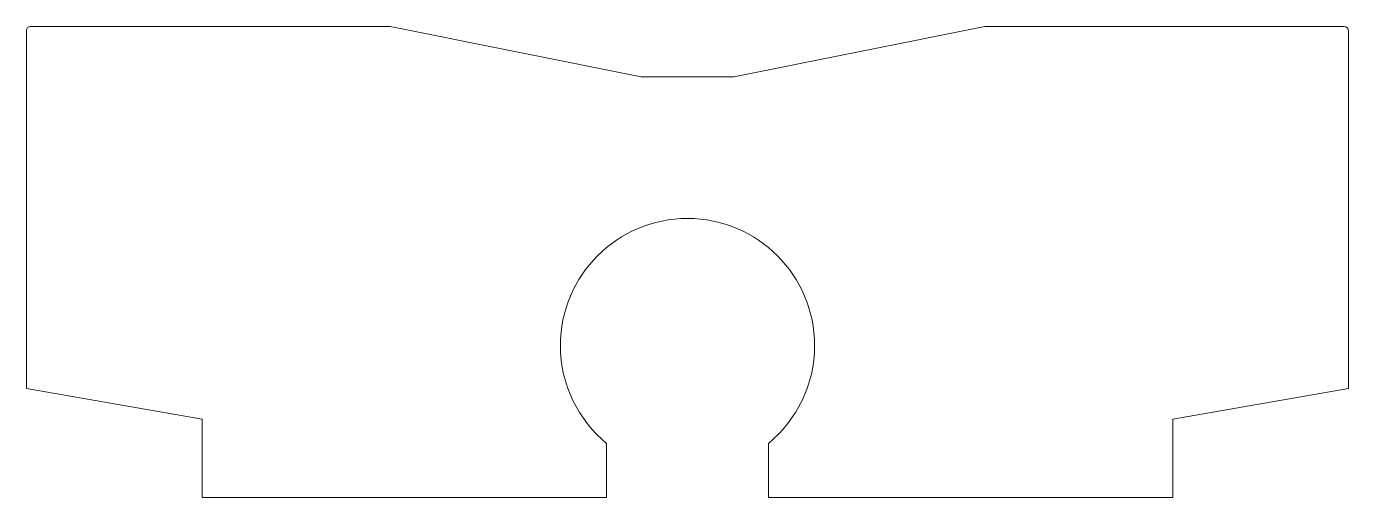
# Model space of a CAD drawing. Header units: inches. Extents: x 17 to 303, y 636 to 738.
import ezdxf

# ---------------------------------------------------------------- set-up
doc = ezdxf.new("R2010")
doc.units = ezdxf.units.IN
doc.header["$MEASUREMENT"] = 0
doc.layers.add('Layer 1', color=7, linetype='Continuous')

# ---------------------------------------------------------------- blocks, each defined once
blk = doc.blocks.new('block 2')
at = {"layer": 'Layer 1', "color": 5, "lineweight": 9, "true_color": 0x0000ff}
blk.add_open_spline([(142.17, 635.57), (142.17, 635.57), (54.67, 635.57), (54.67, 635.57), (54.67, 635.57), (54.67, 652.57), (54.67, 652.57), (54.67, 652.57), (16.67, 659.17), (16.67, 659.17), (16.67, 659.17), (16.67, 736.77), (16.67, 736.77), (16.67, 736.77), (16.67, 736.77), (16.67, 736.77), (16.67, 737.21), (17.03, 737.57), (17.47, 737.57), (17.47, 737.57), (95.37, 737.57), (95.37, 737.57), (95.37, 737.57), (149.67, 726.66), (149.67, 726.66), (149.67, 726.66), (169.67, 726.66), (169.67, 726.66), (169.67, 726.66), (224.01, 737.57), (224.01, 737.57), (224.01, 737.57), (301.67, 737.57), (301.67, 737.57), (302.22, 737.57), (302.67, 737.12), (302.67, 736.57), (302.67, 727.46), (302.67, 659.17), (302.67, 659.17), (302.67, 659.17), (264.67, 652.57), (264.67, 652.57), (264.67, 652.57), (264.67, 635.57), (264.67, 635.57), (264.67, 635.57), (177.17, 635.57), (177.17, 635.57), (177.17, 635.57), (177.17, 647.3), (177.17, 647.3), (183.27, 652.34), (187.17, 659.97), (187.17, 668.5), (187.17, 683.68), (174.84, 696), (159.67, 696), (144.49, 696), (132.17, 683.68), (132.17, 668.5), (132.17, 659.97), (136.06, 652.34), (142.17, 647.3), (142.17, 647.3), (142.17, 635.57), (142.17, 635.57)], degree=3, knots=[0, 0, 0, 0, 1, 1, 1, 2, 2, 2, 3, 3, 3, 4, 4, 4, 5, 5, 5, 6, 6, 6, 7, 7, 7, 8, 8, 8, 9, 9, 9, 10, 10, 10, 11, 11, 11, 12, 12, 12, 13, 13, 13, 14, 14, 14, 15, 15, 15, 16, 16, 16, 17, 17, 17, 18, 18, 18, 19, 19, 19, 20, 20, 20, 21, 21, 21, 22, 22, 22, 22], dxfattribs=at)

msp = doc.modelspace()

# ---------------------------------------------------------------- block references
at = {"layer": 'Layer 1'}
msp.add_blockref('block 2', (0, 0), dxfattribs=at)

doc.saveas('drawing.dxf')
